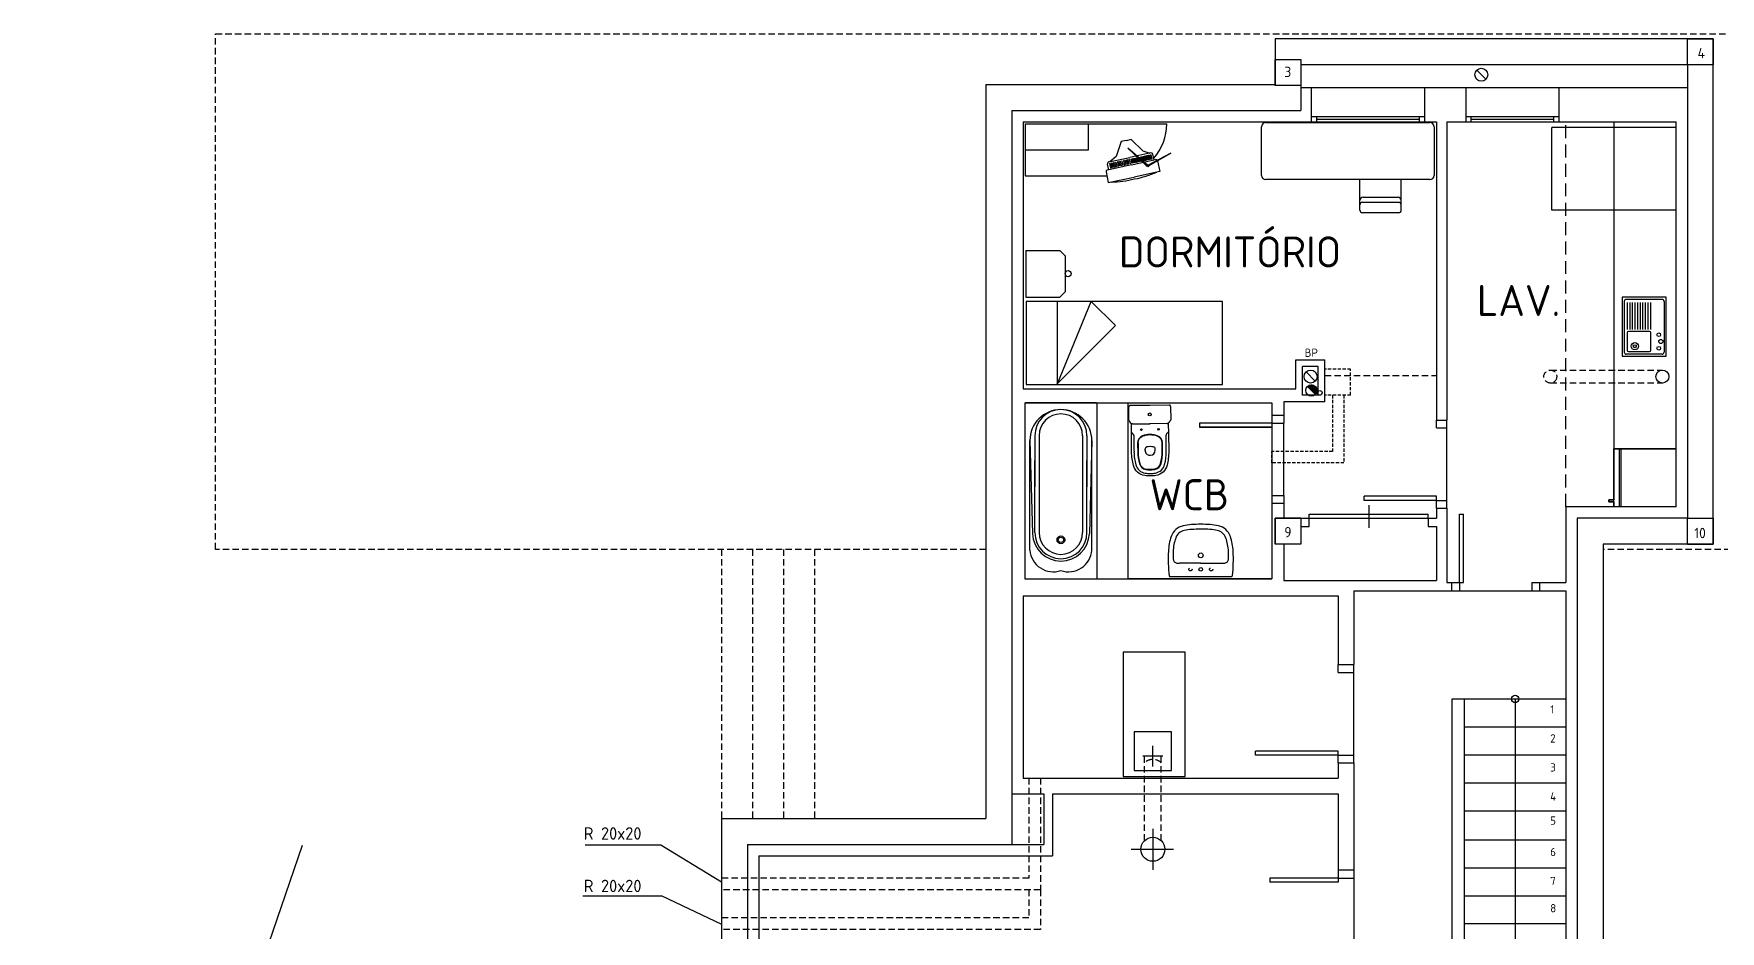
# Model space of a CAD drawing. Extents: x 37594 to 44658, y -15488 to -11373.
# Drawn here: x 37594 to 39224, y -12240 to -11373 of the extents above; entities that cross this region are included whole.
import ezdxf

# ---------------------------------------------------------------- set-up
doc = ezdxf.new("R2010")
doc.units = 0
doc.header["$LTSCALE"] = 25
doc.header["$MEASUREMENT"] = 0
doc.linetypes.add('RAYITAS', pattern=[0.375, 0.25, -0.125])
for name, color, linetype in [('CARASFIJAS', 3, 'CONTINUOUS'), ('CARPINTERIA', 5, 'CONTINUOUS'), ('MUEBLES', 4, 'CONTINUOUS'), ('MUROS', 1, 'CONTINUOUS'), ('PAVIMENTOS', 4, 'CONTINUOUS'), ('PILARES', 2, 'CONTINUOUS'), ('PLANTA', 7, 'CONTINUOUS'), ('TEXTO', 10, 'CONTINUOUS'), ('TEXTOS', 10, 'CONTINUOUS'), ('TEXTOSPIL', 7, 'CONTINUOUS')]:
    doc.layers.add(name, color=color, linetype=linetype)
doc.styles.add('DIN', font='DIN')
doc.styles.add('FUTURA', font='din.shx', dxfattribs={"height": 30})

msp = doc.modelspace()

# ---------------------------------------------------------------- linework, layer by layer
at = {"layer": 'CARASFIJAS'}
for p, q in [((39192.7, -11377.7), (39217.7, -11377.7)), ((39217.7, -11377.7), (39217.7, -11402.7)), ((38794.2, -11397.7), (38819.2, -11397.7)), ((38819.2, -11397.7), (38819.2, -11422.7)), ((38819.2, -11840.7), (38794.2, -11840.7)), ((38794.2, -11840.7), (38794.2, -11865.7)), ((39217.7, -11865.7), (39217.7, -11840.7)), ((39192.7, -11865.7), (39217.7, -11865.7))]:
    msp.add_line(p, q, dxfattribs=at)
at = {"layer": 'CARPINTERIA'}
for p, q in [((38829.2, -11452.7), (38938.5, -11452.7)), ((38829.2, -11457.7), (38938.5, -11457.7)), ((38834.2, -11452.7), (38834.2, -11457.7)), ((38834.2, -11455.2), (38933.5, -11455.2)), ((38933.5, -11452.7), (38933.5, -11457.7)), ((38978.4, -11452.7), (39068.4, -11452.7)), ((38978.4, -11457.7), (39068.4, -11457.7)), ((38983.4, -11452.7), (38983.4, -11457.7)), ((38983.4, -11455.2), (39063.4, -11455.2)), ((39063.4, -11452.7), (39063.4, -11457.7)), ((38721.2, -11748.7), (38721.2, -11752.7)), ((38791.2, -11748.7), (38721.2, -11748.7)), ((38791.2, -11741.2), (38791.2, -11748.7)), ((38791.2, -11748.7), (38791.2, -11752.7)), ((38791.2, -11748.7), (38802.7, -11748.7)), ((38802.7, -11741.2), (38802.7, -11748.7)), ((38950.2, -11753.4), (38950.2, -11745.9)), ((38960.2, -11753.4), (38960.2, -11745.9)), ((38791.2, -11752.7), (38721.2, -11752.7)), ((38950.2, -11753.4), (38960.2, -11753.4)), ((38791.2, -11818.7), (38791.2, -11826.2)), ((38791.2, -11818.7), (38802.7, -11818.7)), ((38802.7, -11818.7), (38802.7, -11826.2)), ((38950.2, -11819.4), (38880.2, -11819.4)), ((38880.2, -11823.4), (38880.2, -11819.4)), ((38950.2, -11823.4), (38880.2, -11823.4)), ((38884.7, -11827.9), (38884.7, -11849.9)), ((38950.2, -11823.4), (38950.2, -11819.4)), ((38950.2, -11823.4), (38960.2, -11823.4)), ((38950.2, -11830.9), (38950.2, -11823.4)), ((38960.2, -11830.9), (38960.2, -11823.4)), ((38827.2, -11836.7), (38942.2, -11836.7)), ((38827.2, -11840.7), (38827.2, -11836.7)), ((38827.2, -11840.7), (38942.2, -11840.7)), ((38942.2, -11840.7), (38942.2, -11836.7)), ((38972.3, -11902.7), (38972.3, -11836.7)), ((38972.3, -11836.7), (38976.3, -11836.7)), ((38976.3, -11902.7), (38976.3, -11836.7)), ((38964.8, -11902.7), (38972.3, -11902.7)), ((38964.8, -11910.7), (38972.3, -11910.7)), ((38972.3, -11902.7), (38972.3, -11910.7)), ((38972.3, -11902.7), (38976.3, -11902.7)), ((39042.3, -11902.7), (39042.3, -11910.7)), ((39042.3, -11902.7), (39049.8, -11902.7)), ((39042.3, -11910.7), (39049.8, -11910.7)), ((38855.2, -11989.5), (38855.2, -11982)), ((38855.2, -11989.5), (38870.2, -11989.5)), ((38870.2, -11989.5), (38870.2, -11982)), ((38775.2, -12069.5), (38775.2, -12065.5)), ((38855.2, -12065.5), (38775.2, -12065.5)), ((38855.2, -12069.5), (38775.2, -12069.5)), ((38855.2, -12069.5), (38855.2, -12065.5)), ((38855.2, -12077), (38855.2, -12069.5)), ((38855.2, -12069.5), (38870.2, -12069.5)), ((38870.2, -12077), (38870.2, -12069.5)), ((38789.2, -12188.2), (38789.2, -12192.2)), ((38855.2, -12188.2), (38789.2, -12188.2)), ((38855.2, -12180.7), (38855.2, -12188.2)), ((38855.2, -12188.2), (38870.2, -12188.2)), ((38855.2, -12188.2), (38855.2, -12192.2)), ((38870.2, -12180.7), (38870.2, -12188.2)), ((38855.2, -12192.2), (38789.2, -12192.2))]:
    msp.add_line(p, q, dxfattribs=at)
at = {"layer": 'MUEBLES'}
for p, q in [((38552.7, -11459.8), (38689.5, -11459.8)), ((38552.7, -11459.8), (38552.7, -11509.8)), ((38613.9, -11484.8), (38613.9, -11459.8)), ((38650.5, -11475.7), (38655.4, -11474.6)), ((38655.2, -11474.7), (38666.4, -11485.7)), ((38781.2, -11509.5), (38781.2, -11462.5)), ((38785.2, -11458.5), (38943.9, -11458.5)), ((38947.9, -11462.5), (38947.9, -11509.5)), ((38552.7, -11484.8), (38613.9, -11484.8)), ((38645.4, -11476.8), (38640.5, -11491.3)), ((38650.3, -11475.7), (38645.4, -11476.8)), ((38670.9, -11499.5), (38651.9, -11483.1)), ((38651.9, -11483.1), (38670.2, -11500.5)), ((38674.2, -11487.8), (38653.9, -11492.2)), ((38666.4, -11485.7), (38673.3, -11488)), ((38667.8, -11490.9), (38668.2, -11490.9)), ((38668.7, -11495), (38667.8, -11490.9)), ((38668.1, -11490.8), (38669, -11495)), ((38669.1, -11490.7), (38669.5, -11490.6)), ((38670, -11494.8), (38669.1, -11490.7)), ((38669.4, -11490.5), (38670.3, -11494.7)), ((38670.4, -11490.4), (38670.8, -11490.3)), ((38671.3, -11494.5), (38670.4, -11490.4)), ((38670.7, -11490.3), (38671.6, -11494.4)), ((38671.5, -11490.1), (38671.9, -11490.1)), ((38672.4, -11494.2), (38671.5, -11490.1)), ((38693.3, -11487.9), (38671.6, -11499.7)), ((38671.8, -11490), (38672.7, -11494.2)), ((38672, -11500.4), (38693.3, -11487.9)), ((38672.8, -11489.9), (38673.2, -11489.8)), ((38673.7, -11494), (38672.8, -11489.9)), ((38673.1, -11489.7), (38674, -11493.9)), ((38674.7, -11493.7), (38673.8, -11489.6)), ((38673.8, -11489.6), (38674.2, -11489.6)), ((38674.1, -11489.5), (38675, -11493.7)), ((38677.3, -11494.5), (38676.1, -11489)), ((38630.8, -11506.2), (38633, -11516.4)), ((38655.4, -11499.3), (38632.1, -11504.3)), ((38633.5, -11504), (38632.3, -11498.5)), ((38633.5, -11496.5), (38653.9, -11492.2)), ((38634.6, -11498.1), (38634.3, -11498.2)), ((38634.3, -11498.1), (38635.2, -11502.3)), ((38640.5, -11491.3), (38634.4, -11496.4)), ((38635.5, -11502.2), (38634.6, -11498.1)), ((38635.2, -11502.3), (38635.5, -11502.2)), ((38635.3, -11497.9), (38636.2, -11502.1)), ((38635.7, -11497.9), (38635.3, -11498)), ((38636.6, -11502), (38635.7, -11497.9)), ((38636.2, -11502.1), (38636.6, -11502)), ((38636.9, -11497.6), (38636.5, -11497.7)), ((38636.6, -11497.6), (38637.5, -11501.8)), ((38637.8, -11501.7), (38636.9, -11497.6)), ((38637.5, -11501.8), (38637.8, -11501.7)), ((38637.7, -11497.4), (38638.6, -11501.5)), ((38638.1, -11497.4), (38637.7, -11497.5)), ((38639, -11501.5), (38638.1, -11497.4)), ((38638.6, -11501.5), (38639, -11501.5)), ((38639.3, -11497.1), (38638.9, -11497.2)), ((38639, -11497.1), (38639.9, -11501.3)), ((38640.2, -11501.2), (38639.3, -11497.1)), ((38639.9, -11501.3), (38640.2, -11501.2)), ((38640.3, -11496.8), (38641.2, -11501)), ((38640.6, -11496.8), (38640.3, -11496.9)), ((38641.5, -11500.9), (38640.6, -11496.8)), ((38641.2, -11501), (38641.5, -11500.9)), ((38642.1, -11496.5), (38641.7, -11496.6)), ((38641.8, -11496.5), (38642.7, -11500.7)), ((38643, -11500.6), (38642.1, -11496.5)), ((38642.7, -11500.7), (38643, -11500.6)), ((38643.4, -11496.2), (38643, -11496.3)), ((38643.1, -11496.2), (38644, -11500.4)), ((38644.3, -11500.3), (38643.4, -11496.2)), ((38644, -11500.4), (38644.3, -11500.3)), ((38644.4, -11495.9), (38645.3, -11500.1)), ((38644.8, -11495.9), (38644.4, -11496)), ((38645.7, -11500), (38644.8, -11495.9)), ((38645.3, -11500.1), (38645.7, -11500)), ((38646.3, -11495.6), (38645.9, -11495.7)), ((38646, -11495.6), (38646.9, -11499.8)), ((38647.2, -11499.7), (38646.3, -11495.6)), ((38646.9, -11499.8), (38647.2, -11499.7)), ((38648, -11495.2), (38647.6, -11495.3)), ((38647.7, -11495.2), (38648.5, -11499.4)), ((38648.9, -11499.3), (38648, -11495.2)), ((38648.5, -11499.4), (38648.9, -11499.3)), ((38649.4, -11494.9), (38649, -11495)), ((38649.1, -11494.9), (38650, -11499.1)), ((38650.3, -11499), (38649.4, -11494.9)), ((38650, -11499.1), (38650.3, -11499)), ((38650.7, -11494.6), (38650.3, -11494.7)), ((38650.4, -11494.7), (38651.3, -11498.8)), ((38651.6, -11498.7), (38650.7, -11494.6)), ((38651.3, -11498.8), (38651.6, -11498.7)), ((38652.1, -11494.3), (38651.7, -11494.4)), ((38651.7, -11494.4), (38652.6, -11498.5)), ((38653, -11498.4), (38652.1, -11494.3)), ((38652.6, -11498.5), (38653, -11498.4)), ((38653.5, -11494), (38653.1, -11494.1)), ((38653.2, -11494.1), (38654.1, -11498.2)), ((38654.4, -11498.1), (38653.5, -11494)), ((38654.1, -11498.2), (38654.4, -11498.1)), ((38655, -11493.7), (38655.3, -11493.6)), ((38655.8, -11497.8), (38655, -11493.7)), ((38655.3, -11493.6), (38656.2, -11497.7)), ((38655.4, -11499.3), (38678.7, -11494.2)), ((38656.2, -11497.7), (38655.8, -11497.8)), ((38656.4, -11493.4), (38656.8, -11493.3)), ((38657.3, -11497.5), (38656.4, -11493.4)), ((38656.7, -11493.3), (38657.6, -11497.4)), ((38657.6, -11497.4), (38657.3, -11497.5)), ((38657.7, -11493.1), (38658.1, -11493)), ((38658.6, -11497.2), (38657.7, -11493.1)), ((38682.8, -11505.7), (38657.9, -11511.1)), ((38658, -11493), (38658.9, -11497.1)), ((38658.9, -11497.1), (38658.6, -11497.2)), ((38659, -11492.8), (38659.4, -11492.8)), ((38659.9, -11496.9), (38659, -11492.8)), ((38659.4, -11492.7), (38660.3, -11496.9)), ((38660.3, -11496.9), (38659.9, -11496.9)), ((38660.5, -11492.5), (38660.8, -11492.5)), ((38661.3, -11496.6), (38660.5, -11492.5)), ((38660.8, -11492.4), (38661.7, -11496.6)), ((38661.7, -11496.6), (38661.3, -11496.6)), ((38662.3, -11492.1), (38662.5, -11492.1)), ((38663, -11496.3), (38662.3, -11493)), ((38662.5, -11492), (38662.5, -11492.3)), ((38662.8, -11493.4), (38663.4, -11496.2)), ((38663.4, -11496.2), (38663, -11496.3)), ((38663.7, -11491.8), (38664.1, -11491.8)), ((38664.1, -11493.6), (38663.7, -11491.8)), ((38664, -11491.7), (38664.5, -11494)), ((38664.6, -11495.9), (38664.3, -11494.9)), ((38664.9, -11495.9), (38664.6, -11495.9)), ((38664.8, -11495.3), (38664.9, -11495.9)), ((38665, -11491.5), (38665.4, -11491.5)), ((38665.8, -11495.1), (38665, -11491.5)), ((38665.4, -11491.4), (38666.2, -11495.5)), ((38666.3, -11491.3), (38666.7, -11491.2)), ((38667.2, -11495.4), (38666.3, -11491.3)), ((38666.7, -11491.1), (38667.6, -11495.3)), ((38667.6, -11495.3), (38667.2, -11495.4)), ((38669, -11495), (38668.7, -11495)), ((38670.3, -11494.7), (38670, -11494.8)), ((38671.6, -11494.4), (38671.3, -11494.5)), ((38672.7, -11494.2), (38672.4, -11494.2)), ((38674, -11493.9), (38673.7, -11494)), ((38675, -11493.7), (38674.7, -11493.7)), ((38680.6, -11495.5), (38682.8, -11505.7)), ((38552.7, -11509.8), (38631.6, -11509.8)), ((38633, -11516.4), (38657.9, -11511.1)), ((38943.9, -11513.5), (38785.2, -11513.5)), ((38876.1, -11538.8), (38876.1, -11513.5)), ((38916.2, -11543.1), (38916.2, -11513.5)), ((38876.1, -11543), (38876.2, -11533.5)), ((38878.6, -11535.5), (38913.6, -11535.5)), ((38879.2, -11530.5), (38913, -11530.5)), ((38916.1, -11543.1), (38916, -11533.5)), ((38913.9, -11545.5), (38878.6, -11545.5)), ((38553.3, -11582.1), (38586.3, -11582.1)), ((38553.3, -11582.1), (38553.3, -11627.1)), ((38591.3, -11587.1), (38586.3, -11582.1)), ((38591.3, -11587.1), (38591.3, -11622.1)), ((38553.3, -11627.1), (38586.3, -11627.1)), ((38743.5, -11631.4), (38553.5, -11631.4)), ((38553.5, -11631.4), (38553.5, -11711.4)), ((38583.5, -11631.4), (38583.5, -11711.4)), ((38583.5, -11711.4), (38616.6, -11631.4)), ((38591.3, -11622.1), (38586.3, -11627.1)), ((38616.6, -11631.4), (38639.9, -11654.6)), ((38743.5, -11711.4), (38743.5, -11631.4)), ((38583.1, -11711.4), (38639.9, -11654.6)), ((38553.5, -11711.4), (38743.5, -11711.4)), ((38553.5, -11711.4), (38743.5, -11711.4)), ((38583.5, -11711.4), (38583.5, -11711.4)), ((38583.5, -11711.4), (38583.5, -11711.4)), ((38583.5, -11711.4), (38583.5, -11711.4)), ((38583.5, -11711.4), (38583.5, -11711.4)), ((38583.5, -11711.4), (38583.5, -11711.4)), ((38583.5, -11711.4), (38583.5, -11711.4))]:
    msp.add_line(p, q, dxfattribs=at)
for centre, radius in [((38671.1, -11500.4), 0.907), ((38594.2, -11604.4), 2.92)]:
    msp.add_circle(centre, radius, dxfattribs=at)
for centre, radius, start, end in [((38639.5, -11459.8), 50, 318.4683, 0), ((38785.2, -11462.5), 4, 90, 180), ((38943.9, -11462.5), 4, 360, 90), ((38674.5, -11489.4), 1.62, 12.1943, 102.1943), ((38632.4, -11505.9), 1.62, 102.1943, 192.1943), ((38633.9, -11498.1), 1.62, 102.1943, 192.1943), ((38639.9, -11413), 101.6, 280.4969, 293.2698), ((38679.1, -11495.8), 1.62, 12.1943, 102.1943), ((38633.9, -11414.3), 101.6, 271.1189, 283.8918), ((38785.2, -11509.5), 4, 180, 270), ((38943.9, -11509.5), 4, 270, 0), ((38878.6, -11538), 2.5, 90, 180), ((38879.2, -11533.5), 3, 90, 179.4314), ((38913, -11533.5), 3, 0.5253, 90), ((38913.6, -11538.1), 2.5, 359.9567, 89.9567), ((38878.6, -11543), 2.5, 180, 270), ((38913.6, -11543.1), 2.5, 269.9567, 359.9567)]:
    msp.add_arc(centre, radius, start, end, dxfattribs=at)
at = {"layer": 'MUROS'}
for p, q in [((39217.7, -11377.7), (38794.2, -11377.7)), ((38794.2, -11377.7), (38794.2, -11421.7)), ((39217.7, -11865.7), (39217.7, -11377.7)), ((38819.2, -11402.7), (38819.2, -11424.7)), ((39192.7, -11402.7), (38819.2, -11402.7)), ((39192.7, -11402.7), (39192.7, -11424.7)), ((38514.7, -11421.7), (38514.7, -12130.7)), ((38514.7, -11421.7), (38794.2, -11421.7)), ((38819.2, -11424.7), (38829.2, -11424.7)), ((38829.2, -11424.7), (38829.2, -11457.7)), ((38938.5, -11424.7), (38978.4, -11424.7)), ((38938.5, -11424.7), (38938.5, -11457.7)), ((38978.4, -11424.7), (38978.4, -11457.7)), ((39068.4, -11424.7), (39192.7, -11424.7)), ((39068.4, -11424.7), (39068.4, -11457.7)), ((38550.7, -11457.7), (38550.7, -11715.7)), ((38550.7, -11457.7), (38829.2, -11457.7)), ((38938.5, -11457.7), (38950.2, -11457.7)), ((38950.2, -11457.7), (38950.2, -11745.9)), ((38960.2, -11457.7), (38960.2, -11745.9)), ((38960.2, -11457.7), (38978.4, -11457.7)), ((39068.4, -11457.7), (39181.7, -11457.7)), ((39181.7, -11829.7), (39181.7, -11457.7)), ((38814.2, -11687.7), (38842.2, -11687.7)), ((38814.2, -11715.7), (38814.2, -11687.7)), ((38835.7, -11694.2), (38820.7, -11694.2)), ((38820.7, -11721.7), (38820.7, -11694.2)), ((38835.7, -11721.7), (38835.7, -11694.2)), ((38842.2, -11728.2), (38842.2, -11687.7)), ((38550.7, -11715.7), (38814.2, -11715.7)), ((38552.2, -11729.2), (38552.2, -11899.2)), ((38552.2, -11729.2), (38791.2, -11729.2)), ((38791.2, -11729.2), (38791.2, -11741.2)), ((38842.2, -11728.2), (38802.7, -11728.2)), ((38802.7, -11728.2), (38802.7, -11741.2)), ((38835.7, -11721.7), (38820.7, -11721.7)), ((38791.2, -11741.2), (38802.7, -11741.2)), ((38950.2, -11745.9), (38960.2, -11745.9)), ((38791.2, -11826.2), (38791.2, -11899.2)), ((38791.2, -11826.2), (38802.7, -11826.2)), ((38802.7, -11826.2), (38802.7, -11840.7)), ((38950.2, -11830.9), (38950.2, -11840.7)), ((38950.2, -11830.9), (38960.2, -11830.9)), ((38960.2, -11830.9), (38960.2, -11902.7)), ((39075.2, -11829.7), (39075.2, -11902.7)), ((39181.7, -11829.7), (39075.2, -11829.7)), ((38802.7, -11840.7), (38827.2, -11840.7)), ((38819.2, -11848.7), (38827.2, -11848.7)), ((38827.2, -11848.7), (38827.2, -11840.7)), ((38942.2, -11840.7), (38942.2, -11848.7)), ((38942.2, -11840.7), (38950.2, -11840.7)), ((38942.2, -11848.7), (38950.2, -11848.7)), ((38950.2, -11848.7), (38950.2, -11900.7)), ((38802.7, -11865.7), (38802.7, -11900.7)), ((39111.2, -11865.7), (39111.2, -12385.7)), ((39217.7, -11865.7), (39111.2, -11865.7)), ((38552.2, -11899.2), (38791.2, -11899.2)), ((38802.7, -11900.7), (38950.2, -11900.7)), ((38870.2, -11910.7), (38870.2, -11982)), ((38870.2, -11910.7), (38964.8, -11910.7)), ((38960.2, -11902.7), (38964.8, -11902.7)), ((38964.8, -11902.7), (38964.8, -11910.7)), ((39049.8, -11902.7), (39049.8, -11910.7)), ((39049.8, -11902.7), (39075.2, -11902.7)), ((39049.8, -11910.7), (39075.2, -11910.7)), ((39075.2, -11910.7), (39075.2, -12284.7)), ((38550.7, -11915.7), (38855.2, -11915.7)), ((38550.7, -11915.7), (38550.7, -12091.7)), ((38855.2, -11915.7), (38855.2, -11982)), ((38855.2, -11982), (38870.2, -11982)), ((38855.2, -12077), (38855.2, -12091.7)), ((38855.2, -12077), (38870.2, -12077)), ((38870.2, -12077), (38870.2, -12180.7)), ((38550.7, -12091.7), (38855.2, -12091.7)), ((38539.7, -12106.7), (38570.7, -12106.7)), ((38570.7, -12106.7), (38570.7, -12155.7)), ((38579.2, -12106.7), (38855.2, -12106.7)), ((38579.2, -12106.7), (38579.2, -12166.7)), ((38855.2, -12106.7), (38855.2, -12180.7)), ((38259.2, -12130.7), (38514.7, -12130.7)), ((38259.2, -12130.7), (38259.2, -12252.7)), ((38539.7, -12155.7), (38570.7, -12155.7)), ((38295.2, -12166.7), (38579.2, -12166.7)), ((38295.2, -12166.7), (38295.2, -12289.2)), ((38870.2, -12180.7), (38855.2, -12180.7))]:
    msp.add_line(p, q, dxfattribs=at)
at = {"layer": 'PAVIMENTOS'}
for p, q in [((38127.3, -12156), (38200.7, -12156)), ((38200.7, -12156), (38259.2, -12191.7)), ((38125.2, -12205.3), (38201.4, -12205.3)), ((38201.4, -12205.3), (38259.2, -12232.8))]:
    msp.add_line(p, q, dxfattribs=at)
msp.add_lwpolyline([(38791.2, -11729.2), (38791.2, -11748.7), (38721.2, -11748.7), (38721.2, -11752.7), (38791.2, -11752.7), (38791.2, -11899.2), (38652.2, -11899.2), (38652.2, -11729.2)], close=True, dxfattribs=at)
at = {"layer": 'PILARES'}
for points in [[(39192.7, -11377.7), (39217.7, -11377.7), (39217.7, -11402.7), (39192.7, -11402.7)], [(38794.2, -11397.7), (38819.2, -11397.7), (38819.2, -11422.7), (38794.2, -11422.7)], [(38794.2, -11840.7), (38819.2, -11840.7), (38819.2, -11865.7), (38794.2, -11865.7)], [(39192.7, -11840.7), (39217.7, -11840.7), (39217.7, -11865.7), (39192.7, -11865.7)]]:
    msp.add_lwpolyline(points, close=True, dxfattribs=at)
at = {"layer": 'PLANTA', "linetype": 'RAYITAS'}
for p, q in [((37770.2, -11372.7), (40125.1, -11372.7)), ((37770.2, -11870.7), (37770.2, -11372.7)), ((38842.2, -11702.7), (38950.2, -11702.7)), ((39060.2, -11697.5), (39168.5, -11697.5)), ((39060.2, -11710), (39168.5, -11710)), ((38514.7, -11870.7), (37770.2, -11870.7)), ((38259.2, -11870.7), (38259.2, -12130.7)), ((38289.2, -11870.7), (38289.2, -12130.7)), ((38319.2, -11870.7), (38319.2, -12130.7)), ((38349.2, -11870.7), (38349.2, -12130.7)), ((40125.1, -11870.7), (39111.2, -11870.7)), ((38668.1, -12152), (38668.1, -12070.8)), ((38684.1, -12152), (38684.1, -12070.8)), ((38556.2, -12091.7), (38556.2, -12188.2)), ((38567.4, -12091.7), (38567.4, -12199.4)), ((38556.2, -12188.2), (38259.2, -12188.2)), ((38567.4, -12199.4), (38259.2, -12199.4)), ((38556.2, -12199.4), (38556.2, -12226.6)), ((38567.4, -12199.4), (38567.4, -12237.8)), ((38556.2, -12226.6), (38259.2, -12226.6)), ((38567.4, -12237.8), (38259.2, -12237.8))]:
    msp.add_line(p, q, dxfattribs=at)
at = {"layer": 'PLANTA'}
for p, q in [((38989.1, -11407.8), (38997.9, -11416.7)), ((38819.2, -11424.7), (38819.2, -11446.7)), ((38829.2, -11424.7), (38938.5, -11424.7)), ((38978.4, -11424.7), (39068.4, -11424.7)), ((39192.7, -11424.7), (39192.7, -11840.7)), ((38539.7, -11446.7), (38819.2, -11446.7)), ((38539.7, -11446.7), (38539.7, -12155.7)), ((39121.7, -11457.7), (39121.7, -11773.7)), ((39061.7, -11543.2), (39061.7, -11463.2)), ((39181.7, -11463.2), (39061.7, -11463.2)), ((39181.7, -11543.2), (39061.7, -11543.2)), ((39172.2, -11627.2), (39129.6, -11627.2)), ((39129.6, -11627.2), (39129.6, -11684.2)), ((39131.6, -11631.2), (39131.6, -11680.2)), ((39168.2, -11629.2), (39133.6, -11629.2)), ((39134.7, -11658.2), (39134.7, -11632.2)), ((39137.2, -11658.2), (39137.2, -11632.2)), ((39139.6, -11658.2), (39139.6, -11632.2)), ((39139.7, -11658.2), (39139.7, -11632.2)), ((39142.2, -11658.2), (39142.2, -11632.2)), ((39144.7, -11658.2), (39144.7, -11632.2)), ((39147.2, -11658.2), (39147.2, -11632.2)), ((39149.7, -11658.2), (39149.7, -11632.2)), ((39152.2, -11658.2), (39152.2, -11632.2)), ((39154.7, -11658.2), (39154.7, -11632.2)), ((39157.2, -11658.2), (39157.2, -11632.2)), ((39170.2, -11631.2), (39170.2, -11680.2)), ((39172.2, -11684.2), (39172.2, -11627.2)), ((39134.6, -11661.2), (39134.6, -11678.5)), ((39156.2, -11660.2), (39135.6, -11660.2)), ((39157.2, -11678.5), (39157.2, -11661.2)), ((39129.6, -11684.2), (39172.2, -11684.2)), ((39168.2, -11682.2), (39133.6, -11682.2)), ((39135.6, -11679.5), (39156.2, -11679.5)), ((38824.1, -11699.3), (38832.9, -11708.2)), ((38833.2, -11721.1), (38825.4, -11713.3)), ((38833.5, -11720.7), (38825.7, -11713)), ((38833.8, -11720.3), (38826.2, -11712.7)), ((38834.1, -11719.9), (38826.6, -11712.4)), ((38834.3, -11719.4), (38827.1, -11712.2)), ((38834.5, -11718.9), (38827.6, -11712)), ((38834.6, -11718.4), (38828.1, -11711.8)), ((38834.7, -11717.7), (38828.7, -11711.7)), ((38834.8, -11717.1), (38829.4, -11711.7)), ((38834.7, -11716.3), (38830.2, -11711.8)), ((38834.4, -11715.3), (38831.2, -11712.1)), ((38656.5, -11749.5), (38672.9, -11749.3)), ((38673.1, -11749.3), (38672.9, -11749.3)), ((38673.1, -11749.3), (38673.4, -11749.3)), ((38689.8, -11749.1), (38673.4, -11749.3)), ((38802.7, -11818.7), (38802.7, -11748.7)), ((38557.2, -11871.5), (38557.2, -11765.7)), ((38557.2, -11765.7), (38559.7, -11855.5)), ((38562, -11760.9), (38562, -11810.2)), ((38566.2, -11760.9), (38566.2, -11854.5)), ((38608.2, -11760.9), (38608.2, -11854.5)), ((38612.4, -11760.9), (38612.4, -11810.2)), ((38617.2, -11765.7), (38614.7, -11855.5)), ((38617.2, -11871.5), (38617.2, -11765.7)), ((38657.1, -11759.4), (38655.3, -11757.6)), ((38689.4, -11759), (38691.1, -11757.3)), ((38960.2, -11823.4), (38960.2, -11753.4)), ((38668.5, -11775.1), (38668.5, -11773.8)), ((38678.4, -11775), (38678.4, -11773.7)), ((39121.7, -11773.7), (39121.7, -11822.7)), ((39121.7, -11829.7), (39121.7, -11773.7)), ((39181.7, -11773.7), (39121.7, -11773.7)), ((39121.7, -11773.7), (39181.7, -11773.7)), ((39126.7, -11773.7), (39126.7, -11829.7)), ((39128.7, -11829.7), (39128.7, -11773.7)), ((38562, -11854.5), (38562, -11784.9)), ((38612.4, -11854.5), (38612.4, -11784.9)), ((39116.7, -11822.7), (39116.7, -11824.7)), ((39121.7, -11822.7), (39116.7, -11822.7)), ((39116.7, -11822.7), (39121.7, -11822.7)), ((39116.7, -11824.7), (39116.7, -11822.7)), ((39116.7, -11824.7), (39121.7, -11824.7)), ((39121.7, -11824.7), (39116.7, -11824.7)), ((39121.7, -11824.7), (39121.7, -11829.7)), ((39192.7, -11840.7), (39086.2, -11840.7)), ((39086.2, -11840.7), (39086.2, -12410.7)), ((38722.4, -11884), (38701.8, -11884)), ((38722.4, -11884), (38743, -11884)), ((38972.3, -11910.7), (39042.3, -11910.7)), ((38870.2, -12069.5), (38870.2, -11989.5)), ((38965.2, -12284.7), (38965.2, -12015.2)), ((38965.2, -12015.2), (38977.2, -12015.2)), ((38977.2, -12015.2), (39075.2, -12015.2)), ((38977.2, -12284.7), (38977.2, -12015.2)), ((39026.2, -12015.2), (39026.2, -12284.7)), ((38977.2, -12042.2), (39075.2, -12042.2)), ((38676.1, -12080.5), (38676.1, -12060.5)), ((38685.8, -12070.5), (38666.3, -12070.5)), ((38977.2, -12069.2), (39075.2, -12069.2)), ((38977.2, -12096.2), (39075.2, -12096.2)), ((38977.2, -12123.2), (39075.2, -12123.2)), ((38676.1, -12140.6), (38676.1, -12180.3)), ((37594.5, -12913.1), (37854.2, -12156.4)), ((38284.2, -12155.7), (38539.7, -12155.7)), ((38284.2, -12155.7), (38284.2, -12252.7)), ((38977.2, -12151.2), (39075.2, -12151.2)), ((38655, -12160.4), (38695.9, -12160.4)), ((38870.2, -12188.2), (38870.2, -12258.2)), ((38977.2, -12178.2), (39075.2, -12178.2)), ((38977.2, -12205.2), (39075.2, -12205.2)), ((38977.2, -12232.2), (39075.2, -12232.2))]:
    msp.add_line(p, q, dxfattribs=at)
at = {"layer": 'PLANTA', "linetype": 'RAYITAS', "ltscale": 2}
msp.add_line((39075.2, -11829.7), (39075.2, -11457.7), dxfattribs=at)
at = {"layer": 'PLANTA', "linetype": 'RAYITAS', "ltscale": 0.5}
for p, q in [((38867.2, -11696.7), (38842.2, -11696.7)), ((38842.2, -11702.7), (38842.2, -11696.7)), ((38867.2, -11721.7), (38867.2, -11696.7)), ((38867.2, -11721.7), (38842.2, -11721.7)), ((38849.7, -11721.7), (38849.7, -11776.1)), ((38860.7, -11721.7), (38860.7, -11787.1)), ((38849.7, -11776.1), (38791.2, -11776.1)), ((38791.2, -11787.1), (38791.2, -11776.1)), ((38860.7, -11787.1), (38791.2, -11787.1))]:
    msp.add_line(p, q, dxfattribs=at)
at = {"layer": 'PLANTA'}
for points in [[(38552.2, -11730.4), (38552.2, -11898, 0.414214), (38553.4, -11899.2), (38621, -11899.2, 0.414214), (38622.2, -11898), (38622.2, -11730.4, 0.414214), (38621, -11729.2), (38553.4, -11729.2, 0.414214)], [(38655.5, -11776.6, -0.012417), (38655.5, -11749.3, -0.223559), (38654.1, -11747.7, 0.171147), (38653.7, -11747.2, -0.244989), (38652.9, -11745.6), (38652.7, -11733.3, -0.272552), (38653.7, -11731.6, -0.108584), (38654.1, -11731.5), (38672.7, -11731.3), (38672.9, -11731.3), (38673.2, -11731.3), (38691.8, -11731.1, -0.108584), (38692.2, -11731.2, -0.272552), (38693.2, -11732.9), (38693.3, -11745.2, -0.244989), (38692.6, -11746.8, 0.171147), (38692.2, -11747.3, -0.223559), (38690.8, -11748.9, -0.012417), (38691.4, -11776.2, -0.060418), (38689.8, -11789.4, -0.299274), (38679, -11799.4, -0.038487), (38673.9, -11799.8, -0.001894), (38673.7, -11799.8, -0.001894), (38673.4, -11799.8, -0.038487), (38668.4, -11799.5, -0.299274), (38657.3, -11789.7, -0.060418)], [(38752, -11897, 0.381994), (38753, -11896.1, 0.039582), (38753.7, -11872.4, 0.072767), (38751, -11858.2, 0.259094), (38739.4, -11847.9, 0.039532), (38731.5, -11846.8, 0.015281), (38722.4, -11846.5, 0.015381), (38713.3, -11846.8, 0.039532), (38705.5, -11847.9, 0.259094), (38693.8, -11858.2, 0.072767), (38691.1, -11872.5, 0.039582), (38691.8, -11896.2, 0.381994), (38692.8, -11897), (38722.4, -11897)]]:
    msp.add_lwpolyline(points, format="xyb", close=True, dxfattribs=at)
for points in [[(38656.5, -11749.5, -0.102359), (38655.5, -11749.3)], [(38689.8, -11749.1, 0.102359), (38690.8, -11748.9)]]:
    msp.add_lwpolyline(points, format="xyb", dxfattribs=at)
for points in [[(38707.4, -12090.1), (38707.4, -11970.1), (38647.4, -11970.1), (38647.4, -12090.1)], [(38694.2, -12047.1), (38657.9, -12047.1), (38657.9, -12084.2), (38694.2, -12084.2)]]:
    msp.add_lwpolyline(points, close=True, dxfattribs=at)
for centre, radius in [((38993.5, -11412.3), 6.25), ((39165, -11663.4), 1.75), ((39167, -11669.9), 2), ((39141.9, -11674.5), 3.5), ((39141.9, -11674.5), 1.5), ((39165, -11676.4), 1.75), ((38828.5, -11703.8), 6.25), ((39168.5, -11703.8), 6.25), ((38829.3, -11717.2), 5.5), ((38837.3, -11719.6), 2.32), ((38673, -11740.3), 1.35), ((38673, -11740.3), 1.35), ((38665, -11755), 0.75), ((38681.5, -11754.8), 0.75), ((38587.2, -11861.5), 3.75), ((38587.2, -11861.5), 2.6), ((38722.4, -11876.5), 2.3), ((38722.4, -11890), 1.75), ((39026.2, -12015.2), 3.56), ((38676.1, -12160.4), 11.6)]:
    msp.add_circle(centre, radius, dxfattribs=at)
at = {"layer": 'PLANTA', "linetype": 'RAYITAS'}
for centre, radius in [((39060.2, -11703.8), 6.25), ((38712.4, -11890), 1.5), ((38732.4, -11890), 1.5)]:
    msp.add_circle(centre, radius, dxfattribs=at)
at = {"layer": 'PLANTA'}
for centre, radius, start, end in [((39133.6, -11631.2), 2, 90, 180), ((39168.2, -11631.2), 2, 0, 90), ((39135.6, -11661.2), 1, 90, 180), ((39156.2, -11661.2), 1, 0, 90), ((39133.6, -11680.2), 2, 180, 270), ((39135.6, -11678.5), 1, 180, 270), ((39156.2, -11678.5), 1, 270, 0), ((39168.2, -11680.2), 2, 270, 0), ((38587.2, -11765.7), 30, 90, 180), ((38587.2, -11760.9), 25.2, 90, 180), ((38587.2, -11760.9), 21, 90, 180), ((38587.2, -11765.7), 30, 0, 90), ((38587.2, -11760.9), 25.2, 360, 90), ((38587.2, -11760.9), 21, 360, 90), ((38655.7, -11760.8), 2, 359.6781, 45.6145), ((39205.3, -11763.9), 547.6, 179.6781, 181.3239), ((38668.8, -11768.1), 7.5, 110.5985, 180.4497), ((38668.8, -11768.1), 7.1, 110.5985, 180.4497), ((38673.2, -11779.8), 20, 90.6145, 110.5985), ((38673.2, -11779.8), 19.6, 90.6145, 110.5985), ((38673.2, -11779.8), 20, 89.8983, 90.6145), ((38673.2, -11779.8), 19.6, 89.8836, 90.6145), ((38673.7, -11779.8), 20, 90.6145, 91.3307), ((38673.7, -11779.8), 19.6, 90.6145, 91.3453), ((38673.7, -11779.8), 20, 70.6305, 90.6145), ((38673.7, -11779.8), 19.6, 70.6305, 90.6145), ((38677.9, -11768), 7.1, 0.7793, 70.6305), ((38677.9, -11768), 7.5, 0.7793, 70.6305), ((38141.4, -11775.3), 543.6, 359.905, 0.7793), ((38141.4, -11775.3), 544, 359.905, 0.7793), ((38690.8, -11760.4), 2, 135.6145, 181.5508), ((38141.4, -11775.3), 547.6, 359.905, 1.5508), ((38710.4, -11775.3), 52.6, 181.3239, 195.154), ((39205.3, -11763.9), 544, 180.4497, 181.3239), ((38710.4, -11775.3), 49, 181.3239, 195.154), ((39205.3, -11763.9), 543.6, 180.4497, 181.3239), ((38710.4, -11775.3), 48.6, 181.3239, 195.154), ((38670.5, -11773.8), 2, 100.3296, 180.6145), ((38673.2, -11775), 4.7, 180.6145, 270.6145), ((38673.3, -11789.5), 18, 90.6145, 100.3296), ((38673.3, -11789.5), 18, 89.8187, 90.6145), ((38673.2, -11775), 4.7, 270.6145, 273.6636), ((38673.8, -11789.5), 18, 90.6145, 91.4103), ((38673.7, -11775), 4.7, 267.5654, 270.6145), ((38673.8, -11789.5), 18, 80.8993, 90.6145), ((38673.7, -11775), 4.7, 270.6145, 0.6145), ((38676.4, -11773.7), 2, 0.6145, 80.8993), ((38636.4, -11776.1), 48.6, 346.075, 359.905), ((38636.4, -11776.1), 49, 346.075, 359.905), ((38636.4, -11776.1), 52.6, 346.075, 359.905), ((38670.3, -11786.2), 11, 195.154, 261.7983), ((38670.3, -11786.2), 7.4, 195.154, 261.7983), ((38670.3, -11786.2), 7, 195.154, 261.7983), ((38673.1, -11766.8), 30.6, 261.7983, 270.6145), ((38673.1, -11766.8), 27, 261.7983, 270.6145), ((38673.1, -11766.8), 26.6, 261.7983, 270.6145), ((38673.1, -11766.8), 26.6, 270.6145, 271.153), ((38673.1, -11766.8), 27, 270.6145, 271.145), ((38673.1, -11766.8), 30.6, 270.6145, 271.0826), ((38673.6, -11766.8), 26.6, 270.076, 270.6145), ((38673.6, -11766.8), 27, 270.084, 270.6145), ((38673.6, -11766.8), 30.6, 270.1464, 270.6145), ((38673.6, -11766.8), 26.6, 270.6145, 279.4307), ((38673.6, -11766.8), 27, 270.6145, 279.4307), ((38673.6, -11766.8), 30.6, 270.6145, 279.4307), ((38676.8, -11786.1), 7, 279.4307, 346.075), ((38676.8, -11786.1), 7.4, 279.4307, 346.075), ((38676.8, -11786.1), 11, 279.4307, 346.075), ((38587.2, -11854.5), 27.5, 182.2185, 270), ((38587.2, -11854.5), 25.2, 180, 270), ((38587.2, -11854.5), 21, 180, 270), ((38587.2, -11854.5), 25.2, 270, 0), ((38587.2, -11854.5), 21, 270, 0), ((38587.2, -11854.5), 27.5, 270, 357.7815), ((38741, -11874.8), 45.4, 160.6645, 177.3121), ((38708.9, -11863.5), 11.4, 102.5623, 160.6645), ((38716.3, -11896.7), 45.4, 93.5069, 102.5623), ((38722.4, -11994.6), 143.4, 90.0052, 93.5307), ((38722.4, -11996.5), 145.4, 86.5034, 90.0052), ((38728.5, -11896.7), 45.4, 77.448, 86.5034), ((38735.9, -11863.5), 11.4, 19.3458, 77.448), ((38703.8, -11874.8), 45.4, 2.6982, 19.3458), ((38579.8, -11869.7), 22.7, 184.5173, 288.8431), ((38594.5, -11869.7), 22.7, 251.1569, 355.4827), ((38841.1, -11874.9), 145.4, 179.1072, 181.9818), ((38699.7, -11879.9), 4, 180.3057, 264.4114), ((38745.1, -11879.9), 4, 275.5989, 359.7046), ((38603.8, -11875), 145.4, 358.0285, 0.9032), ((38701.8, -11859), 25, 264.4114, 270.0052), ((38743, -11859), 25, 270.0052, 275.5989)]:
    msp.add_arc(centre, radius, start, end, dxfattribs=at)
at = {"layer": 'PLANTA', "linetype": 'RAYITAS'}
msp.add_arc((38676.1, -12085.2), 11.6, 46.4443, 133.5557, dxfattribs=at)

# ---------------------------------------------------------------- texts
at = {"layer": 'PLANTA', "style": 'DIN'}
for s, p in [('1', (39060.1, -12029.3)), ('1', (39060.1, -12029.3)), ('2', (39060.1, -12057.3)), ('2', (39060.1, -12057.3)), ('3', (39060.1, -12085.3)), ('3', (39060.1, -12085.3)), ('4', (39060.1, -12113.3)), ('4', (39060.1, -12113.3)), ('5', (39060.1, -12136.7)), ('6', (39060.1, -12167)), ('6', (39060.1, -12167)), ('7', (39060.1, -12195)), ('7', (39060.1, -12195)), ('8', (39060.1, -12221.3)), ('8', (39060.1, -12221.3))]:
    msp.add_text(s, height=8, dxfattribs=at).set_placement(p)
at = {"layer": 'TEXTO', "color": 0, "style": 'FUTURA'}
for s, p in [('DORMITÓRIO', (38643.3, -11598.4)), ('LAV.', (38989.3, -11645.3)), ('WCB', (38672.9, -11832.9))]:
    msp.add_text(s, height=30, dxfattribs=at).set_placement(p)
at = {"layer": 'TEXTOS', "style": 'DIN'}
for s, height, p in [('BP', 8, (38822.8, -11684.8)), ('R 20x20', 12, (38126, -12151.1)), ('R 20x20', 12, (38126, -12201.8))]:
    msp.add_text(s, height=height, dxfattribs=at).set_placement(p)
at = {"layer": 'TEXTOSPIL', "style": 'DIN'}
for s, p in [('4', (39202.5, -11396.3)), ('3', (38803.1, -11414.5)), ('9', (38803.1, -11859.1)), ('10', (39199.2, -11859.9))]:
    msp.add_text(s, height=10, dxfattribs=at).set_placement(p)

doc.saveas('drawing.dxf')
